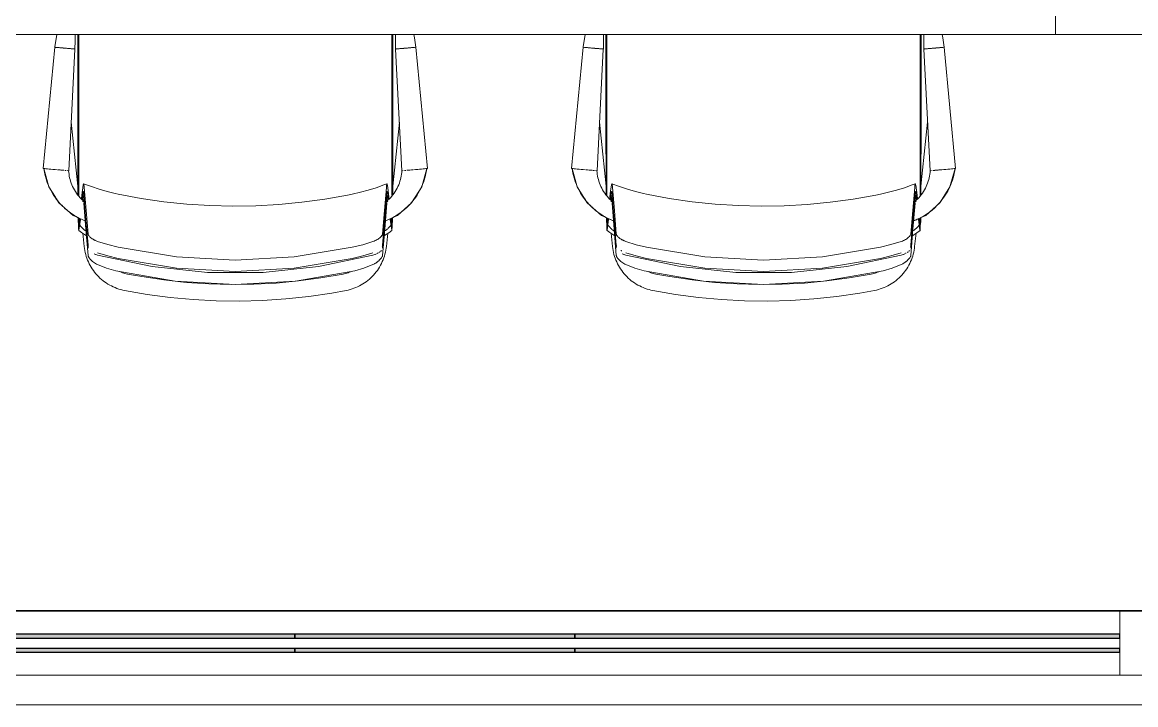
# Model space of a CAD drawing. Header units: millimetres. Extents: x 155920 to 295199, y -4084 to 97293.
# Drawn here: x 157923 to 159661, y 23023 to 24088 of the extents above; entities that cross this region are included whole.
import ezdxf

# ---------------------------------------------------------------- set-up
doc = ezdxf.new("R2010")
doc.units = ezdxf.units.MM
doc.header["$MEASUREMENT"] = 0
for name, color, linetype, lineweight in [('A-GLAZ-CURT', 7, 'CONTINUOUS', 9), ('A-GLAZ-CWMG', 7, 'CONTINUOUS', 9), ('I-FURN', 8, 'CONTINUOUS', 9), ('I-WALL', 7, 'CONTINUOUS', 9)]:
    doc.layers.add(name, color=color, linetype=linetype, lineweight=lineweight)

msp = doc.modelspace()

# ---------------------------------------------------------------- hatches: boundary and pattern name
at = {"layer": 'A-GLAZ-CURT'}
h = msp.add_hatch(color=256, dxfattribs=at)
h.paths.add_polyline_path([(157885.8, 23104.8), (158348.8, 23104.8), (158348.8, 23110.8), (157885.8, 23110.8)], flags=0)
h.paths.add_polyline_path([(157938, 23126.8), (158348.8, 23126.8), (158348.8, 23132.8), (157885.8, 23132.8), (157885.8, 23126.8)], flags=0)
h = msp.add_hatch(color=256, dxfattribs=at)
h.paths.add_polyline_path([(158348.8, 23104.8), (158785.8, 23104.8), (158785.8, 23110.8), (158348.8, 23110.8)], flags=0)
h.paths.add_polyline_path([(158348.8, 23126.8), (158785.8, 23126.8), (158785.8, 23132.8), (158348.8, 23132.8)], flags=0)
h = msp.add_hatch(color=256, dxfattribs=at)
h.paths.add_polyline_path([(158785.8, 23104.8), (159635.8, 23104.8), (159635.8, 23110.8), (158785.8, 23110.8)], flags=0)
h.paths.add_polyline_path([(158785.8, 23126.8), (159635.8, 23126.8), (159635.8, 23132.8), (158785.8, 23132.8)], flags=0)

# ---------------------------------------------------------------- linework, layer by layer
at = {"layer": 'A-GLAZ-CURT', "lineweight": 30}
for p, q in [((158348.8, 23132.8), (157885.8, 23132.8)), ((157885.8, 23126.8), (158348.8, 23126.8)), ((158348.8, 23126.8), (158348.8, 23132.8)), ((158785.8, 23132.8), (158348.8, 23132.8)), ((158348.8, 23132.8), (158348.8, 23126.8)), ((158348.8, 23126.8), (158785.8, 23126.8)), ((158785.8, 23126.8), (158785.8, 23132.8)), ((159635.8, 23132.8), (158785.8, 23132.8)), ((158785.8, 23132.8), (158785.8, 23126.8)), ((158785.8, 23126.8), (159635.8, 23126.8)), ((159635.8, 23126.8), (159635.8, 23132.8)), ((158348.8, 23110.8), (157885.8, 23110.8)), ((158348.8, 23104.8), (158348.8, 23110.8)), ((158785.8, 23110.8), (158348.8, 23110.8)), ((158348.8, 23110.8), (158348.8, 23104.8)), ((158785.8, 23104.8), (158785.8, 23110.8)), ((159635.8, 23110.8), (158785.8, 23110.8)), ((158785.8, 23110.8), (158785.8, 23104.8)), ((159635.8, 23104.8), (159635.8, 23110.8)), ((157885.8, 23104.8), (158348.8, 23104.8)), ((158348.8, 23104.8), (158785.8, 23104.8)), ((158785.8, 23104.8), (159635.8, 23104.8))]:
    msp.add_line(p, q, dxfattribs=at)
at = {"layer": 'A-GLAZ-CWMG'}
for p, q in [((157885.8, 23168.8), (158348.8, 23168.8)), ((158348.8, 23168.8), (158785.8, 23168.8)), ((158785.8, 23168.8), (159635.8, 23168.8)), ((157885.8, 23068.8), (158348.8, 23068.8)), ((158348.8, 23068.8), (158785.8, 23068.8)), ((158785.8, 23068.8), (159635.8, 23068.8))]:
    msp.add_line(p, q, dxfattribs=at)
at = {"layer": 'A-GLAZ-CWMG', "lineweight": 20}
for p, q in [((159685.8, 23168.8), (159635.8, 23168.8)), ((159635.8, 23168.8), (159635.8, 23068.8)), ((159635.8, 23068.8), (159685.8, 23068.8))]:
    msp.add_line(p, q, dxfattribs=at)
at = {"layer": 'I-FURN'}
for p, q in [((159535.8, 25469), (159535.8, 24069)), ((156885.8, 24069), (162185.8, 24069)), ((157977.1, 24069), (157974.2, 24049.8)), ((158005.9, 24059.4), (158005.9, 24069)), ((158009.9, 23882.1), (158009.9, 24069)), ((158010.5, 24069), (158010.5, 23821.4)), ((158011.7, 24069), (158011.7, 23820)), ((158500.1, 23820), (158500.1, 24069)), ((158500.9, 24069), (158500.9, 23821.4)), ((158501.7, 23882.1), (158501.7, 24069)), ((158505.6, 24059.4), (158505.6, 24069)), ((158535.2, 24063.7), (158534.4, 24069)), ((158537.4, 24049.2), (158535.2, 24063.7)), ((158801.6, 24069), (158798.6, 24049.8)), ((158830.4, 24069), (158830.3, 24061.9)), ((158834.2, 24069), (158834.2, 23882.1)), ((158835.1, 23821.4), (158835.1, 24069)), ((158835.8, 24069), (158835.8, 23820)), ((159324.3, 23820), (159324.3, 24069)), ((159325.4, 23821.4), (159325.4, 24069)), ((159326, 24069), (159326, 23882.1)), ((159330, 24069), (159330.1, 24061.9)), ((159359.7, 24063.7), (159358.8, 24069)), ((159361.9, 24049.2), (159359.7, 24063.7)), ((157956.2, 23859.9), (157974.1, 24049.2)), ((157974.1, 24049.2), (157956.2, 23859.9)), ((157974.2, 24049.8), (157974.1, 24049.2)), ((158005.6, 24046.4), (157996, 23856.4)), ((157996, 23856.4), (158005.6, 24046.4)), ((158005.6, 24046.4), (158005.9, 24059.4)), ((158505.9, 24046.4), (158505.6, 24059.4)), ((158515.6, 23856.4), (158506, 24046.4)), ((158506, 24046.4), (158515.6, 23856.4)), ((158537.6, 24049.2), (158555.5, 23859.9)), ((158555.5, 23859.9), (158537.6, 24049.2)), ((158780.5, 23859.9), (158798.4, 24049.2)), ((158798.4, 24049.2), (158780.5, 23859.9)), ((158798.6, 24049.8), (158798.5, 24049.2)), ((158829.9, 24046.4), (158820.3, 23856.4)), ((158820.3, 23856.4), (158829.9, 24046.4)), ((158830.3, 24061.9), (158830.1, 24046.4)), ((159330.1, 24061.9), (159330.3, 24046.4)), ((159339.9, 23856.4), (159330.3, 24046.4)), ((159330.3, 24046.4), (159339.9, 23856.4)), ((159361.9, 24049.2), (159379.8, 23859.9)), ((159379.8, 23859.9), (159361.9, 24049.2)), ((157999.9, 23932.5), (158010.3, 23832.5)), ((158501.4, 23832.5), (158511.8, 23932.5)), ((158824.2, 23932.5), (158834.6, 23832.5)), ((159325.7, 23832.5), (159336.1, 23932.5)), ((158009.9, 23882.1), (158010.4, 23882.1)), ((158010.4, 23882.1), (158010.3, 23819.6)), ((158010.3, 23846.4), (158010.3, 23882.1)), ((158501.4, 23819.6), (158501.3, 23882.1)), ((158501.3, 23882.1), (158501.7, 23882.1)), ((158501.4, 23882.1), (158501.4, 23846.4)), ((158834.2, 23882.1), (158834.7, 23882.1)), ((158834.7, 23882.1), (158834.6, 23819.6)), ((158834.6, 23846.4), (158834.6, 23882.1)), ((159325.7, 23819.6), (159325.6, 23882.1)), ((159325.6, 23882.1), (159326, 23882.1)), ((159325.7, 23882.1), (159325.7, 23846.4)), ((157956.5, 23859.9), (157956.2, 23859.9)), ((157957.3, 23859.8), (157956.5, 23859.9)), ((157957, 23859.8), (157965, 23831.3)), ((157965, 23831.3), (157957, 23859.8)), ((157965, 23831.3), (157957, 23859.8)), ((157957, 23859.8), (157965, 23831.3)), ((157958.6, 23859.7), (157957.3, 23859.8)), ((157960.4, 23859.5), (157958.6, 23859.7)), ((157962.6, 23859.3), (157960.4, 23859.5)), ((157965.2, 23859.1), (157962.6, 23859.3)), ((157968.1, 23858.9), (157965.2, 23859.1)), ((157971.2, 23858.6), (157968.1, 23858.9)), ((157974.5, 23858.3), (157971.2, 23858.6)), ((157977.8, 23858), (157974.5, 23858.3)), ((157981, 23857.7), (157978.8, 23857.9)), ((157983.7, 23857.5), (157981, 23857.7)), ((157987, 23857.2), (157984.1, 23857.4)), ((157991.8, 23856.8), (157989.6, 23857)), ((157995, 23856.5), (157993.6, 23856.6)), ((157995.8, 23856.4), (157995, 23856.5)), ((157996, 23856.4), (157995.8, 23856.4)), ((158515.9, 23856.4), (158515.6, 23856.4)), ((158516.7, 23856.5), (158515.9, 23856.4)), ((158518, 23856.6), (158516.7, 23856.5)), ((158522, 23857), (158519.8, 23856.7)), ((158522.1, 23857), (158519.8, 23856.8)), ((158527.5, 23857.4), (158523.3, 23857.1)), ((158527.5, 23857.4), (158524.6, 23857.2)), ((158530.7, 23857.7), (158528, 23857.5)), ((158532.9, 23857.9), (158530.7, 23857.7)), ((158537.2, 23858.3), (158533.9, 23858)), ((158540.4, 23858.6), (158537.2, 23858.3)), ((158543.5, 23858.9), (158540.4, 23858.6)), ((158546.4, 23859.1), (158543.5, 23858.9)), ((158549, 23859.3), (158546.4, 23859.1)), ((158554.6, 23859.8), (158546.7, 23831.3)), ((158546.7, 23831.3), (158554.6, 23859.8)), ((158554.6, 23859.8), (158546.7, 23831.3)), ((158546.7, 23831.3), (158554.6, 23859.8)), ((158551.3, 23859.5), (158549, 23859.3)), ((158553.1, 23859.7), (158551.3, 23859.5)), ((158554.4, 23859.8), (158553.1, 23859.7)), ((158555.2, 23859.9), (158554.4, 23859.8)), ((158555.5, 23859.9), (158555.2, 23859.9)), ((158780.8, 23859.9), (158780.5, 23859.9)), ((158781.6, 23859.8), (158780.8, 23859.9)), ((158781.3, 23859.8), (158789.3, 23831.3)), ((158789.3, 23831.3), (158781.3, 23859.8)), ((158789.3, 23831.3), (158781.3, 23859.8)), ((158781.3, 23859.8), (158789.3, 23831.3)), ((158782.9, 23859.7), (158781.6, 23859.8)), ((158784.7, 23859.5), (158782.9, 23859.7)), ((158786.9, 23859.3), (158784.7, 23859.5)), ((158789.5, 23859.1), (158786.9, 23859.3)), ((158792.4, 23858.9), (158789.5, 23859.1)), ((158795.5, 23858.6), (158792.4, 23858.9)), ((158798.8, 23858.3), (158795.5, 23858.6)), ((158802.1, 23858), (158798.8, 23858.3)), ((158805.3, 23857.7), (158803.1, 23857.9)), ((158808, 23857.5), (158805.3, 23857.7)), ((158812.6, 23857.1), (158808.4, 23857.4)), ((158811.3, 23857.2), (158808.4, 23857.4)), ((158816.1, 23856.7), (158813.9, 23857)), ((158816.1, 23856.8), (158813.9, 23857)), ((158819.3, 23856.5), (158817.9, 23856.6)), ((158820.1, 23856.4), (158819.3, 23856.5)), ((158820.3, 23856.4), (158820.1, 23856.4)), ((159340.2, 23856.4), (159339.9, 23856.4)), ((159341, 23856.5), (159340.2, 23856.4)), ((159342.3, 23856.6), (159341, 23856.5)), ((159346.3, 23857), (159344.1, 23856.8)), ((159351.8, 23857.4), (159348.9, 23857.2)), ((159355, 23857.7), (159352.3, 23857.5)), ((159357.2, 23857.9), (159355, 23857.7)), ((159361.5, 23858.3), (159358.2, 23858)), ((159364.7, 23858.6), (159361.5, 23858.3)), ((159367.8, 23858.9), (159364.7, 23858.6)), ((159370.7, 23859.1), (159367.8, 23858.9)), ((159373.3, 23859.3), (159370.7, 23859.1)), ((159378.9, 23859.8), (159371, 23831.3)), ((159371, 23831.3), (159378.9, 23859.8)), ((159378.9, 23859.8), (159371, 23831.3)), ((159371, 23831.3), (159378.9, 23859.8)), ((159375.6, 23859.5), (159373.3, 23859.3)), ((159377.4, 23859.7), (159375.6, 23859.5)), ((159378.7, 23859.8), (159377.4, 23859.7)), ((159379.5, 23859.9), (159378.7, 23859.8)), ((159379.8, 23859.9), (159379.5, 23859.9)), ((158010.2, 23819.7), (158010.3, 23846.4)), ((158501.4, 23846.4), (158501.5, 23819.7)), ((158834.5, 23819.7), (158834.6, 23846.4)), ((159325.7, 23846.4), (159325.7, 23819.7)), ((157965, 23831.3), (157980.6, 23806.3)), ((157980.6, 23806.3), (157965, 23831.3)), ((157975.1, 23815.2), (157965, 23831.3)), ((157965, 23831.3), (157980.6, 23806.3)), ((158010.5, 23821.4), (158010.5, 23819.2)), ((158017.4, 23826.2), (158016.4, 23818.5)), ((158016.7, 23811.9), (158018, 23821.5)), ((158018.5, 23833.8), (158017.4, 23826.2)), ((158018.7, 23823.8), (158020.7, 23823.1)), ((158019.1, 23836.2), (158031.2, 23831.6)), ((158023, 23794.1), (158020.1, 23830.5)), ((158031.2, 23831.6), (158043.4, 23827.6)), ((158043.4, 23827.6), (158055.8, 23824)), ((158055.8, 23824), (158068.3, 23821)), ((158068.3, 23821), (158073.3, 23819.9)), ((158438.4, 23819.9), (158451, 23822.8)), ((158451, 23822.8), (158463.4, 23826.1)), ((158463.4, 23826.1), (158475.7, 23830)), ((158475.7, 23830), (158487.8, 23834.3)), ((158487.8, 23834.3), (158492.5, 23836.2)), ((158491.6, 23830.5), (158488.6, 23794.1)), ((158491, 23823.1), (158493, 23823.8)), ((158494.4, 23824.8), (158493.2, 23833.8)), ((158493.6, 23821.5), (158494.9, 23811.9)), ((158495.6, 23815.8), (158494.4, 23824.8)), ((158500.9, 23821.4), (158500.9, 23818.8)), ((158546.7, 23831.3), (158531, 23806.3)), ((158531, 23806.3), (158546.7, 23831.3)), ((158531, 23806.3), (158546.7, 23831.3)), ((158546.7, 23831.3), (158536.1, 23814.3)), ((158789.3, 23831.3), (158804.9, 23806.3)), ((158804.9, 23806.3), (158789.3, 23831.3)), ((158799.3, 23815.2), (158789.3, 23831.3)), ((158789.3, 23831.3), (158804.9, 23806.3)), ((158835.1, 23818.8), (158835.1, 23821.4)), ((158841.5, 23824.8), (158840.3, 23815.8)), ((158841, 23811.9), (158842.3, 23821.5)), ((158842.8, 23833.8), (158841.5, 23824.8)), ((158843, 23823.8), (158845, 23823.1)), ((158843.4, 23836.2), (158855.5, 23831.6)), ((158847.3, 23794.1), (158844.4, 23830.5)), ((158855.5, 23831.6), (158867.7, 23827.6)), ((158867.7, 23827.6), (158880.1, 23824)), ((158880.1, 23824), (158892.6, 23821)), ((158892.6, 23821), (158897.6, 23819.9)), ((159262.7, 23819.9), (159275.3, 23822.8)), ((159275.3, 23822.8), (159287.7, 23826.1)), ((159287.7, 23826.1), (159300, 23830)), ((159300, 23830), (159312.1, 23834.3)), ((159312.1, 23834.3), (159316.8, 23836.2)), ((159315.9, 23830.5), (159312.9, 23794.1)), ((159315.3, 23823.1), (159317.3, 23823.8)), ((159318.5, 23826.2), (159317.5, 23833.8)), ((159317.9, 23821.5), (159319.2, 23811.9)), ((159319.6, 23818.5), (159318.5, 23826.2)), ((159325.4, 23819.2), (159325.4, 23821.4)), ((159371, 23831.3), (159355.3, 23806.3)), ((159355.3, 23806.3), (159371, 23831.3)), ((159355.3, 23806.3), (159371, 23831.3)), ((159371, 23831.3), (159360.9, 23815.2)), ((157980.6, 23806.3), (157976.7, 23812.5)), ((157980.6, 23806.3), (158002.7, 23786.8)), ((158002.7, 23786.8), (157980.6, 23806.3)), ((157986.2, 23801.4), (157980.6, 23806.3)), ((157980.6, 23806.3), (158002.7, 23786.8)), ((158011.7, 23820), (158011.7, 23817.9)), ((158016.4, 23818.5), (158015.7, 23812.8)), ((158017.9, 23811.2), (158018.6, 23816.3)), ((158018.1, 23809.1), (158017.9, 23807.7)), ((158022.7, 23765.3), (158019.5, 23806)), ((158019.6, 23818.1), (158022.8, 23779.1)), ((158019.8, 23813.3), (158022.8, 23775.6)), ((158073.3, 23819.9), (158108.7, 23813.3)), ((158108.7, 23813.3), (158144.3, 23808.1)), ((158144.3, 23808.1), (158180.1, 23804.4)), ((158180.1, 23804.4), (158216, 23802.1)), ((158288, 23801.8), (158324, 23803.8)), ((158324, 23803.8), (158359.8, 23807.2)), ((158359.8, 23807.2), (158395.5, 23812.1)), ((158395.5, 23812.1), (158430.9, 23818.4)), ((158430.9, 23818.4), (158438.4, 23819.9)), ((158488.8, 23779.1), (158492, 23818.1)), ((158488.8, 23775.5), (158491.8, 23813.2)), ((158492.2, 23806), (158488.9, 23765.3)), ((158493, 23816.2), (158493.7, 23811.3)), ((158493.7, 23807.9), (158493.5, 23809.1)), ((158496, 23812.8), (158495.6, 23815.8)), ((158500.1, 23818.1), (158500.1, 23820)), ((158531, 23806.3), (158508.9, 23786.8)), ((158508.9, 23786.8), (158531, 23806.3)), ((158508.9, 23786.8), (158531, 23806.3)), ((158531, 23806.3), (158525.5, 23801.4)), ((158534.9, 23812.5), (158531, 23806.3)), ((158804.9, 23806.3), (158801, 23812.5)), ((158804.9, 23806.3), (158827, 23786.8)), ((158827, 23786.8), (158804.9, 23806.3)), ((158810.5, 23801.4), (158804.9, 23806.3)), ((158804.9, 23806.3), (158827, 23786.8)), ((158835.8, 23820), (158835.8, 23818.1)), ((158840.3, 23815.8), (158840, 23812.8)), ((158842.2, 23811.3), (158842.9, 23816.2)), ((158842.4, 23809.1), (158842.3, 23807.9)), ((158847, 23765.3), (158843.8, 23806)), ((158843.9, 23818.1), (158847.1, 23779.1)), ((158844.1, 23813.2), (158847.1, 23775.5)), ((158897.6, 23819.9), (158933, 23813.3)), ((158933, 23813.3), (158968.6, 23808.1)), ((158968.6, 23808.1), (159004.4, 23804.4)), ((159004.4, 23804.4), (159040.3, 23802.1)), ((159112.3, 23801.8), (159148.3, 23803.8)), ((159148.3, 23803.8), (159184.1, 23807.2)), ((159184.1, 23807.2), (159219.8, 23812.1)), ((159219.8, 23812.1), (159255.2, 23818.4)), ((159255.2, 23818.4), (159262.7, 23819.9)), ((159313.1, 23779.1), (159316.3, 23818.1)), ((159313.1, 23775.6), (159316.1, 23813.3)), ((159316.5, 23806), (159313.2, 23765.3)), ((159317.3, 23816.3), (159318.1, 23811.2)), ((159318, 23807.7), (159317.8, 23809.1)), ((159320.3, 23812.8), (159319.6, 23818.5)), ((159324.3, 23817.9), (159324.3, 23820)), ((159355.3, 23806.3), (159333.2, 23786.8)), ((159333.2, 23786.8), (159355.3, 23806.3)), ((159333.2, 23786.8), (159355.3, 23806.3)), ((159355.3, 23806.3), (159349.8, 23801.4)), ((159359.2, 23812.5), (159355.3, 23806.3)), ((158002.7, 23786.8), (157997.2, 23791.7)), ((158002.7, 23786.8), (158021.7, 23778)), ((158021.7, 23778), (158002.7, 23786.8)), ((158009.4, 23783.7), (158002.7, 23786.8)), ((158002.7, 23786.8), (158021.7, 23778)), ((158026, 23757.6), (158023, 23794.1)), ((158216, 23802.1), (158252, 23801.2)), ((158252, 23801.2), (158288, 23801.8)), ((158488.6, 23794.1), (158485.6, 23757.6)), ((158508.9, 23786.8), (158490, 23778)), ((158490, 23778), (158508.9, 23786.8)), ((158490, 23778), (158508.9, 23786.8)), ((158508.9, 23786.8), (158502.3, 23783.7)), ((158514.5, 23791.7), (158508.9, 23786.8)), ((158827, 23786.8), (158821.5, 23791.7)), ((158827, 23786.8), (158846, 23778)), ((158846, 23778), (158827, 23786.8)), ((158833.7, 23783.7), (158827, 23786.8)), ((158827, 23786.8), (158846, 23778)), ((158850.3, 23757.6), (158847.3, 23794.1)), ((159040.3, 23802.1), (159076.3, 23801.2)), ((159076.3, 23801.2), (159112.3, 23801.8)), ((159312.9, 23794.1), (159309.9, 23757.6)), ((159333.2, 23786.8), (159314.3, 23778)), ((159314.3, 23778), (159333.2, 23786.8)), ((159314.3, 23778), (159333.2, 23786.8)), ((159333.2, 23786.8), (159326.6, 23783.7)), ((159338.8, 23791.7), (159333.2, 23786.8)), ((158010.5, 23784.2), (158010.5, 23775.6)), ((158010.9, 23782.7), (158010.5, 23775.6)), ((158011.2, 23769), (158011, 23775.6)), ((158011.3, 23775.5), (158011.4, 23773.5)), ((158011.7, 23771.9), (158012.2, 23778.1)), ((158014.2, 23780.5), (158011.8, 23763.5)), ((158012.6, 23772.2), (158012.1, 23773)), ((158012.2, 23778.1), (158012.7, 23781.6)), ((158012.3, 23773.5), (158013.4, 23780.8)), ((158013.5, 23771), (158012.6, 23772.2)), ((158014.4, 23769.9), (158013.5, 23771)), ((158015.3, 23768.8), (158014.4, 23769.9)), ((158016.2, 23767.7), (158015.3, 23768.8)), ((158022.8, 23779.1), (158026, 23740)), ((158022.8, 23775.6), (158026, 23735.8)), ((158485.6, 23739.9), (158488.8, 23779.1)), ((158485.6, 23735.7), (158488.8, 23775.5)), ((158496.6, 23768.9), (158495.6, 23767.8)), ((158497.5, 23770), (158496.6, 23768.9)), ((158499.9, 23763.5), (158497.5, 23780.4)), ((158498.3, 23771.1), (158497.5, 23770)), ((158498.3, 23780.7), (158499.1, 23775.3)), ((158499.1, 23772.2), (158498.3, 23771.1)), ((158499, 23781.2), (158499.4, 23778.1)), ((158499.1, 23775.3), (158499.3, 23774.3)), ((158499.4, 23772.6), (158499.1, 23772.2)), ((158499.1, 23772.2), (158499.1, 23772.2)), ((158499.3, 23774.3), (158499.4, 23773.4)), ((158499.4, 23778.1), (158499.9, 23771.9)), ((158499.6, 23773), (158499.4, 23772.6)), ((158499.5, 23775.4), (158500.9, 23775.7)), ((158500.3, 23773.5), (158500.3, 23775.6)), ((158500.6, 23775.7), (158500.4, 23769)), ((158500.9, 23775.7), (158500.7, 23782.5)), ((158500.9, 23782.7), (158500.9, 23775.7)), ((158835.1, 23775.7), (158835.1, 23782.7)), ((158835.3, 23782.5), (158835.1, 23775.7)), ((158835.1, 23775.7), (158836.4, 23775.4)), ((158835.5, 23769), (158835.3, 23775.7)), ((158835.6, 23775.6), (158835.7, 23773.5)), ((158836, 23771.9), (158836.5, 23778.1)), ((158838.4, 23780.4), (158836.1, 23763.5)), ((158836.6, 23772.6), (158836.4, 23773)), ((158836.4, 23773), (158836.4, 23773)), ((158836.5, 23778.1), (158836.9, 23781.2)), ((158836.6, 23773.4), (158836.7, 23774.3)), ((158836.9, 23772.2), (158836.6, 23772.6)), ((158836.7, 23774.3), (158836.9, 23775.3)), ((158836.9, 23775.3), (158837.7, 23780.7)), ((158837, 23772), (158836.9, 23772.2)), ((158837.8, 23770.8), (158837, 23772)), ((158838.7, 23769.7), (158837.8, 23770.8)), ((158839.6, 23768.6), (158838.7, 23769.7)), ((158840.6, 23767.6), (158839.6, 23768.6)), ((158847.1, 23779.1), (158850.3, 23739.9)), ((158847.1, 23775.5), (158850.3, 23735.7)), ((159309.9, 23740), (159313.1, 23779.1)), ((159309.9, 23735.8), (159313.1, 23775.6)), ((159320.4, 23768.5), (159319.4, 23767.4)), ((159321.4, 23769.6), (159320.4, 23768.5)), ((159322.2, 23770.7), (159321.4, 23769.6)), ((159324.2, 23763.5), (159321.8, 23780.5)), ((159323.1, 23771.8), (159322.2, 23770.7)), ((159322.6, 23780.8), (159323.7, 23773.5)), ((159323.9, 23773), (159323.1, 23771.8)), ((159323.3, 23781.6), (159323.7, 23778.1)), ((159323.7, 23778.1), (159324.2, 23771.9)), ((159324.6, 23773.5), (159324.6, 23775.5)), ((159324.9, 23775.6), (159324.7, 23769)), ((159325.4, 23775.6), (159325.1, 23782.7)), ((159325.4, 23775.6), (159325.4, 23784.2)), ((158015.8, 23760), (158011.6, 23763)), ((158020.7, 23756.8), (158015.8, 23760)), ((158017.3, 23766.7), (158016.2, 23767.7)), ((158018.3, 23765.7), (158017.3, 23766.7)), ((158017.9, 23759.2), (158020.1, 23738)), ((158019.4, 23764.8), (158018.3, 23765.7)), ((158020.5, 23763.9), (158019.4, 23764.8)), ((158021.7, 23763.1), (158020.5, 23763.9)), ((158023.6, 23755), (158020.7, 23756.8)), ((158022.9, 23762.3), (158021.7, 23763.1)), ((158026, 23724.1), (158022.7, 23765.3)), ((158488.9, 23765.3), (158485.6, 23724.1)), ((158490.3, 23756.4), (158488.1, 23755)), ((158490.4, 23763.2), (158489.2, 23762.5)), ((158495.2, 23759.6), (158490.3, 23756.4)), ((158491.5, 23764.1), (158490.4, 23763.2)), ((158492.6, 23765), (158491.5, 23764.1)), ((158491.5, 23738), (158493.7, 23759.2)), ((158493.6, 23765.9), (158492.6, 23765)), ((158494.6, 23766.8), (158493.6, 23765.9)), ((158495.6, 23767.8), (158494.6, 23766.8)), ((158500, 23763), (158495.2, 23759.6)), ((158840.1, 23760), (158835.9, 23763)), ((158845, 23756.8), (158840.1, 23760)), ((158841.5, 23766.6), (158840.6, 23767.6)), ((158842.6, 23765.7), (158841.5, 23766.6)), ((158842.2, 23759.2), (158844.4, 23738)), ((158843.6, 23764.8), (158842.6, 23765.7)), ((158844.7, 23763.9), (158843.6, 23764.8)), ((158845.9, 23763.1), (158844.7, 23763.9)), ((158847.8, 23755), (158845, 23756.8)), ((158847, 23762.3), (158845.9, 23763.1)), ((158850.3, 23724.1), (158847, 23765.3)), ((159313.2, 23765.3), (159309.9, 23724.1)), ((159314.6, 23756.4), (159312.4, 23755)), ((159315.1, 23763.7), (159314, 23762.9)), ((159319.5, 23759.6), (159314.6, 23756.4)), ((159316.3, 23764.6), (159315.1, 23763.7)), ((159315.8, 23738), (159318, 23759.2)), ((159317.4, 23765.5), (159316.3, 23764.6)), ((159318.4, 23766.4), (159317.4, 23765.5)), ((159319.4, 23767.4), (159318.4, 23766.4)), ((159324.3, 23763), (159319.5, 23759.6)), ((158020.1, 23738), (158020.5, 23734.9)), ((158020.5, 23734.9), (158021, 23731.9)), ((158057, 23741.1), (158041, 23746.1)), ((158073.3, 23737), (158057, 23741.1)), ((158164.1, 23721.8), (158073.3, 23737)), ((158438.4, 23736.9), (158347.6, 23721.8)), ((158454.6, 23741), (158438.4, 23736.9)), ((158470.6, 23746), (158454.6, 23741)), ((158490.7, 23732.3), (158491.2, 23735.4)), ((158491.2, 23735.4), (158491.5, 23738)), ((158844.4, 23738), (158844.8, 23734.9)), ((158844.8, 23734.9), (158845.3, 23731.9)), ((158881.3, 23741), (158865.3, 23746)), ((158897.6, 23736.9), (158881.3, 23741)), ((158988.4, 23721.8), (158897.6, 23736.9)), ((159262.7, 23737), (159171.9, 23721.8)), ((159278.9, 23741.1), (159262.7, 23737)), ((159294.9, 23746.1), (159278.9, 23741.1)), ((159315, 23732.3), (159315.5, 23735.4)), ((159315.5, 23735.4), (159315.8, 23738)), ((158021, 23731.9), (158021.6, 23728.8)), ((158021.6, 23728.8), (158022.4, 23725.8)), ((158022.4, 23725.8), (158023.3, 23722.8)), ((158023.3, 23722.8), (158024.3, 23719.8)), ((158024.3, 23719.8), (158025.4, 23716.9)), ((158025.4, 23716.9), (158026.6, 23714.1)), ((158041, 23728.4), (158057, 23723.4)), ((158041, 23724.8), (158126.1, 23706.8)), ((158057, 23723.4), (158073.3, 23719.3)), ((158073.3, 23719.3), (158164.1, 23704.1)), ((158255.8, 23716.7), (158164.1, 23721.8)), ((158347.6, 23721.8), (158255.8, 23716.7)), ((158347.6, 23704.1), (158438.4, 23719.3)), ((158385.5, 23706.8), (158470.6, 23724.7)), ((158438.4, 23719.3), (158454.6, 23723.4)), ((158454.6, 23723.4), (158470.6, 23728.4)), ((158485.2, 23714.5), (158486.5, 23717.3)), ((158486.5, 23717.3), (158487.6, 23720.3)), ((158487.6, 23720.3), (158488.5, 23723.2)), ((158488.5, 23723.2), (158489.4, 23726.2)), ((158489.4, 23726.2), (158490.1, 23729.2)), ((158490.1, 23729.2), (158490.7, 23732.3)), ((158845.3, 23731.9), (158845.9, 23728.8)), ((158845.9, 23728.8), (158846.7, 23725.8)), ((158846.7, 23725.8), (158847.6, 23722.8)), ((158847.6, 23722.8), (158848.6, 23719.8)), ((158848.6, 23719.8), (158849.7, 23716.9)), ((158849.7, 23716.9), (158850.9, 23714.1)), ((158865.3, 23728.4), (158881.3, 23723.4)), ((158865.3, 23724.7), (158950.5, 23706.8)), ((158881.3, 23723.4), (158897.6, 23719.3)), ((158897.6, 23719.3), (158988.4, 23704.1)), ((159080.1, 23716.7), (158988.4, 23721.8)), ((159171.9, 23721.8), (159080.1, 23716.7)), ((159171.9, 23704.1), (159262.7, 23719.3)), ((159209.8, 23706.8), (159294.9, 23724.8)), ((159262.7, 23719.3), (159278.9, 23723.4)), ((159278.9, 23723.4), (159294.9, 23728.4)), ((159309.5, 23714.5), (159310.8, 23717.3)), ((159310.8, 23717.3), (159311.8, 23720.3)), ((159311.8, 23720.3), (159312.8, 23723.2)), ((159312.8, 23723.2), (159313.7, 23726.2)), ((159313.7, 23726.2), (159314.4, 23729.2)), ((159314.4, 23729.2), (159315, 23732.3)), ((158026.6, 23714.1), (158027.9, 23711.2)), ((158027.9, 23711.2), (158029.4, 23708.5)), ((158029.4, 23708.5), (158030.9, 23705.8)), ((158030.9, 23705.8), (158032.6, 23703.1)), ((158032.6, 23703.1), (158034.4, 23700.6)), ((158034.4, 23700.6), (158036.3, 23698.1)), ((158055, 23704.3), (158041, 23710)), ((158069.5, 23700.1), (158055, 23704.3)), ((158162.2, 23684.3), (158069.5, 23700.1)), ((158077.8, 23698.1), (158075.9, 23698.9)), ((158126.1, 23706.8), (158212.5, 23697.8)), ((158164.1, 23704.1), (158255.8, 23699.1)), ((158255.8, 23699.1), (158347.6, 23704.1)), ((158299.2, 23697.8), (158385.5, 23706.8)), ((158442.2, 23700.1), (158349.5, 23684.3)), ((158435.5, 23698.8), (158433.6, 23698)), ((158456.6, 23704.2), (158442.2, 23700.1)), ((158470.6, 23709.9), (158456.6, 23704.2)), ((158473.7, 23696), (158475.7, 23698.4)), ((158475.7, 23698.4), (158477.5, 23700.9)), ((158477.5, 23700.9), (158479.3, 23703.5)), ((158479.3, 23703.5), (158480.9, 23706.1)), ((158480.9, 23706.1), (158482.5, 23708.9)), ((158482.5, 23708.9), (158483.9, 23711.6)), ((158483.9, 23711.6), (158485.2, 23714.5)), ((158850.9, 23714.1), (158852.2, 23711.2)), ((158852.2, 23711.2), (158853.7, 23708.5)), ((158853.7, 23708.5), (158855.2, 23705.8)), ((158855.2, 23705.8), (158856.9, 23703.1)), ((158856.9, 23703.1), (158858.7, 23700.6)), ((158858.7, 23700.6), (158860.6, 23698.1)), ((158879.3, 23704.2), (158865.3, 23709.9)), ((158893.8, 23700.1), (158879.3, 23704.2)), ((158986.5, 23684.3), (158893.8, 23700.1)), ((158902.1, 23698.1), (158900.2, 23698.9)), ((158950.5, 23706.8), (159036.8, 23697.8)), ((158988.4, 23704.1), (159080.1, 23699.1)), ((159080.1, 23699.1), (159171.9, 23704.1)), ((159123.5, 23697.8), (159209.8, 23706.8)), ((159266.5, 23700.1), (159173.8, 23684.3)), ((159259.8, 23698.8), (159257.9, 23698)), ((159280.9, 23704.3), (159266.5, 23700.1)), ((159294.9, 23710), (159280.9, 23704.3)), ((159298, 23696), (159300, 23698.4)), ((159300, 23698.4), (159301.8, 23700.9)), ((159301.8, 23700.9), (159303.6, 23703.5)), ((159303.6, 23703.5), (159305.2, 23706.1)), ((159305.2, 23706.1), (159306.8, 23708.9)), ((159306.8, 23708.9), (159308.2, 23711.6)), ((159308.2, 23711.6), (159309.5, 23714.5)), ((158036.3, 23698.1), (158038.2, 23695.6)), ((158038.2, 23695.6), (158040.3, 23693.3)), ((158040.3, 23693.3), (158042.4, 23691.1)), ((158042.4, 23691.1), (158044.7, 23688.9)), ((158044.7, 23688.9), (158047, 23686.8)), ((158047, 23686.8), (158049.4, 23684.8)), ((158049.4, 23684.8), (158051.9, 23683)), ((158051.9, 23683), (158054.5, 23681.2)), ((158054.5, 23681.2), (158057.1, 23679.5)), ((158079.7, 23697.3), (158077.8, 23698.1)), ((158081.7, 23696.6), (158079.7, 23697.3)), ((158083.7, 23696), (158081.7, 23696.6)), ((158085.7, 23695.5), (158083.7, 23696)), ((158087.7, 23695.1), (158085.7, 23695.5)), ((158109.8, 23691.1), (158087.7, 23695.1)), ((158144.5, 23685.9), (158109.8, 23691.1)), ((158179.4, 23682.2), (158144.5, 23685.9)), ((158255.8, 23679), (158162.2, 23684.3)), ((158214.4, 23679.8), (158179.4, 23682.2)), ((158212.5, 23697.8), (158299.2, 23697.8)), ((158349.5, 23684.3), (158255.8, 23679)), ((158319.6, 23681.1), (158284.6, 23679.3)), ((158354.6, 23684.4), (158319.6, 23681.1)), ((158389.4, 23689), (158354.6, 23684.4)), ((158423.9, 23695.1), (158389.4, 23689)), ((158425.7, 23695.5), (158423.9, 23695.1)), ((158427.7, 23696), (158425.7, 23695.5)), ((158429.7, 23696.5), (158427.7, 23696)), ((158431.7, 23697.2), (158429.7, 23696.5)), ((158433.6, 23698), (158431.7, 23697.2)), ((158454.9, 23679.7), (158457.5, 23681.4)), ((158457.5, 23681.4), (158460.1, 23683.2)), ((158460.1, 23683.2), (158462.6, 23685.1)), ((158462.6, 23685.1), (158465, 23687.1)), ((158465, 23687.1), (158467.3, 23689.2)), ((158467.3, 23689.2), (158469.5, 23691.4)), ((158469.5, 23691.4), (158471.7, 23693.6)), ((158471.7, 23693.6), (158473.7, 23696)), ((158860.6, 23698.1), (158862.5, 23695.6)), ((158862.5, 23695.6), (158864.6, 23693.3)), ((158864.6, 23693.3), (158866.7, 23691.1)), ((158866.7, 23691.1), (158869, 23688.9)), ((158869, 23688.9), (158871.3, 23686.8)), ((158871.3, 23686.8), (158873.7, 23684.8)), ((158873.7, 23684.8), (158876.2, 23683)), ((158876.2, 23683), (158878.8, 23681.2)), ((158878.8, 23681.2), (158881.4, 23679.5)), ((158904, 23697.3), (158902.1, 23698.1)), ((158906, 23696.6), (158904, 23697.3)), ((158908, 23696), (158906, 23696.6)), ((158910, 23695.5), (158908, 23696)), ((158912, 23695.1), (158910, 23695.5)), ((158934.1, 23691.1), (158912, 23695.1)), ((158968.8, 23685.9), (158934.1, 23691.1)), ((159003.7, 23682.2), (158968.8, 23685.9)), ((159080.1, 23679), (158986.5, 23684.3)), ((159038.7, 23679.8), (159003.7, 23682.2)), ((159036.8, 23697.8), (159123.5, 23697.8)), ((159173.8, 23684.3), (159080.1, 23679)), ((159143.9, 23681.1), (159108.9, 23679.3)), ((159178.9, 23684.4), (159143.9, 23681.1)), ((159213.7, 23689), (159178.9, 23684.4)), ((159248.2, 23695.1), (159213.7, 23689)), ((159250, 23695.5), (159248.2, 23695.1)), ((159252, 23696), (159250, 23695.5)), ((159254, 23696.5), (159252, 23696)), ((159256, 23697.2), (159254, 23696.5)), ((159257.9, 23698), (159256, 23697.2)), ((159279.2, 23679.7), (159281.8, 23681.4)), ((159281.8, 23681.4), (159284.4, 23683.2)), ((159284.4, 23683.2), (159286.9, 23685.1)), ((159286.9, 23685.1), (159289.3, 23687.1)), ((159289.3, 23687.1), (159291.6, 23689.2)), ((159291.6, 23689.2), (159293.8, 23691.4)), ((159293.8, 23691.4), (159296, 23693.6)), ((159296, 23693.6), (159298, 23696)), ((158057.1, 23679.5), (158059.8, 23677.9)), ((158059.8, 23677.9), (158062.6, 23676.5)), ((158062.6, 23676.5), (158065.4, 23675.1)), ((158065.4, 23675.1), (158068.3, 23673.9)), ((158068.3, 23673.9), (158071.2, 23672.8)), ((158071.2, 23672.8), (158074.1, 23671.8)), ((158074.1, 23671.8), (158077.1, 23670.9)), ((158077.1, 23670.9), (158080.1, 23670.1)), ((158080.1, 23670.1), (158082.8, 23669.6)), ((158082.8, 23669.6), (158118.3, 23663.3)), ((158249.5, 23678.8), (158214.4, 23679.8)), ((158284.6, 23679.3), (158249.5, 23678.8)), ((158370.4, 23660.1), (158406.2, 23665.4)), ((158406.2, 23665.4), (158428.9, 23669.6)), ((158428.9, 23669.6), (158432, 23670.2)), ((158432, 23670.2), (158435, 23671)), ((158435, 23671), (158438, 23671.9)), ((158438, 23671.9), (158440.9, 23672.9)), ((158440.9, 23672.9), (158443.8, 23674.1)), ((158443.8, 23674.1), (158446.7, 23675.3)), ((158446.7, 23675.3), (158449.5, 23676.7)), ((158449.5, 23676.7), (158452.2, 23678.1)), ((158452.2, 23678.1), (158454.9, 23679.7)), ((158881.4, 23679.5), (158884.1, 23677.9)), ((158884.1, 23677.9), (158886.9, 23676.5)), ((158886.9, 23676.5), (158889.7, 23675.1)), ((158889.7, 23675.1), (158892.5, 23673.9)), ((158892.5, 23673.9), (158895.5, 23672.8)), ((158895.5, 23672.8), (158898.4, 23671.8)), ((158898.4, 23671.8), (158901.4, 23670.9)), ((158901.4, 23670.9), (158904.4, 23670.1)), ((158904.4, 23670.1), (158907.1, 23669.6)), ((158907.1, 23669.6), (158942.6, 23663.3)), ((159073.8, 23678.8), (159038.7, 23679.8)), ((159108.9, 23679.3), (159073.8, 23678.8)), ((159194.7, 23660.1), (159230.5, 23665.4)), ((159230.5, 23665.4), (159253.2, 23669.6)), ((159253.2, 23669.6), (159256.3, 23670.2)), ((159256.3, 23670.2), (159259.3, 23671)), ((159259.3, 23671), (159262.3, 23671.9)), ((159262.3, 23671.9), (159265.2, 23672.9)), ((159265.2, 23672.9), (159268.1, 23674.1)), ((159268.1, 23674.1), (159271, 23675.3)), ((159271, 23675.3), (159273.8, 23676.7)), ((159273.8, 23676.7), (159276.5, 23678.1)), ((159276.5, 23678.1), (159279.2, 23679.7)), ((158118.3, 23663.3), (158154.2, 23658.6)), ((158154.2, 23658.6), (158190.1, 23655.2)), ((158190.1, 23655.2), (158226.2, 23653.3)), ((158226.2, 23653.3), (158262.3, 23652.8)), ((158262.3, 23652.8), (158298.5, 23653.8)), ((158298.5, 23653.8), (158334.5, 23656.3)), ((158334.5, 23656.3), (158370.4, 23660.1)), ((158942.6, 23663.3), (158978.5, 23658.6)), ((158978.5, 23658.6), (159014.4, 23655.2)), ((159014.4, 23655.2), (159050.5, 23653.3)), ((159050.5, 23653.3), (159086.6, 23652.8)), ((159086.6, 23652.8), (159122.8, 23653.8)), ((159122.8, 23653.8), (159158.8, 23656.3)), ((159158.8, 23656.3), (159194.7, 23660.1))]:
    msp.add_line(p, q, dxfattribs=at)
for centre, major_axis, start_param, end_param in [((158255.5, 24286.7), (825, 0), 4.410918, 4.412924), ((159080.5, 24286.7), (-825, 0), 1.870261, 1.872267)]:
    msp.add_ellipse(centre, major_axis=major_axis, ratio=0.648816, start_param=start_param, end_param=end_param, dxfattribs=at)
for points, knots in [([(157974.1, 24049.2), (157974.1, 24049.2), (157974.7, 24049.1), (157977, 24048.9), (157979, 24048.7), (157979.7, 24048.7)], [-1, -1, -1, -1, -0.8888889, -0.7777778, -0.722393, -0.722393, -0.722393, -0.722393]), ([(157989.8, 24047.8), (157988.9, 24047.9), (157986.2, 24048.1), (157982.7, 24048.4), (157980.4, 24048.6), (157979.7, 24048.7)], [-0.4999756, -0.4999756, -0.4999756, -0.4999756, -0.4444444, -0.3333333, -0.2779256, -0.2779256, -0.2779256, -0.2779256]), ([(157989.8, 24047.8), (157990.8, 24047.7), (157992.6, 24047.6), (157995.3, 24047.3), (157997.8, 24047.1), (158000, 24046.9), (158002, 24046.7), (158003.6, 24046.6), (158005.1, 24046.5), (158005.6, 24046.4), (158005.6, 24046.4)], [-0.4999756, -0.4999756, -0.4999756, -0.4999756, -0.4444444, -0.3888889, -0.3333333, -0.2777778, -0.2222222, -0.1666667, -0.1111111, 0, 0, 0, 0]), ([(158005.6, 24046.4), (158005.6, 24046.4), (158005.5, 24046.4), (158004.5, 24046.5), (158002.2, 24046.7), (157997.2, 24047.1), (157992.6, 24047.6), (157989.8, 24047.8)], [-1, -1, -1, -1, -0.9444444, -0.8888889, -0.7777778, -0.6666667, -0.5, -0.5, -0.5, -0.5]), ([(158508, 24046.6), (158507.5, 24046.6), (158506.4, 24046.5), (158505.9, 24046.4), (158505.9, 24046.4)], [-0.1666667, -0.1666667, -0.1666667, -0.1666667, -0.1111111, 0, 0, 0, 0]), ([(158830.1, 24046.4), (158830.1, 24046.4), (158829.9, 24046.4), (158829, 24046.5), (158827.6, 24046.6), (158826.4, 24046.7)], [-1, -1, -1, -1, -0.9444444, -0.8888889, -0.7777778, -0.7777778, -0.7777778, -0.7777778]), ([(159330.3, 24046.4), (159330.3, 24046.4), (159330.8, 24046.5), (159332.4, 24046.6), (159334, 24046.7), (159335.9, 24046.9), (159338.2, 24047.1), (159340.7, 24047.3), (159343.4, 24047.6), (159345.2, 24047.7), (159346.1, 24047.8)], [0, 0, 0, 0, 0.1111111, 0.1666667, 0.2222222, 0.2777778, 0.3333333, 0.3888889, 0.4444444, 0.4999756, 0.4999756, 0.4999756, 0.4999756]), ([(159346.1, 24047.8), (159345.2, 24047.7), (159343.4, 24047.6), (159340.7, 24047.3), (159338.2, 24047.1), (159335.9, 24046.9), (159334, 24046.7), (159332.4, 24046.6), (159330.8, 24046.5), (159330.3, 24046.4), (159330.3, 24046.4)], [-0.5, -0.5, -0.5, -0.5, -0.4444444, -0.3888889, -0.3333333, -0.2777778, -0.2222222, -0.1666667, -0.1111111, 0, 0, 0, 0]), ([(159356.2, 24048.7), (159354.1, 24048.5), (159350.7, 24048.2), (159347, 24047.9), (159346.1, 24047.8)], [-0.7220744, -0.7220744, -0.7220744, -0.7220744, -0.5555556, -0.5000244, -0.5000244, -0.5000244, -0.5000244]), ([(159356.3, 24048.7), (159357, 24048.7), (159358.9, 24048.9), (159361.2, 24049.1), (159361.9, 24049.2), (159361.9, 24049.2)], [0.722393, 0.722393, 0.722393, 0.722393, 0.7777778, 0.8888889, 1, 1, 1, 1]), ([(159361.9, 24049.2), (159361.9, 24049.2), (159361.2, 24049.1), (159358.9, 24048.9), (159357, 24048.7), (159356.3, 24048.7)], [-1, -1, -1, -1, -0.8888889, -0.7777778, -0.7222222, -0.7222222, -0.7222222, -0.7222222]), ([(157957, 23859.8), (157959.1, 23845.1), (157966.9, 23823.8), (157985.5, 23800.7), (158002.4, 23787.2), (158015, 23780.8), (158021.3, 23778.4)], [-1, -1, -1, -1, -0.7, -0.55, -0.4, -0.2610856, -0.2610856, -0.2610856, -0.2610856]), ([(157988.3, 23857.1), (157988.2, 23857.1), (157988, 23857.1), (157987.7, 23857.1), (157987, 23857.2), (157986, 23857.3), (157985, 23857.4), (157984.4, 23857.4), (157984.1, 23857.4)], [-0.77777778, -0.77777778, -0.77777778, -0.77777778, -0.77083333, -0.76388889, -0.75, -0.72222222, -0.69444444, -0.67778327, -0.67778327, -0.67778327, -0.67778327]), ([(157991.9, 23856.8), (157991.9, 23856.8), (157991.5, 23856.8), (157990.9, 23856.9), (157990.3, 23856.9), (157990.1, 23856.9)], [-0.86453357, -0.86453357, -0.86453357, -0.86453357, -0.86111111, -0.83333333, -0.82062906, -0.82062906, -0.82062906, -0.82062906]), ([(157995.8, 23856.4), (157996.2, 23849.1), (157999.5, 23834.2), (158009.1, 23818.8), (158016.2, 23811.6), (158017.6, 23810.3)], [0, 0, 0, 0, 0.25, 0.5, 0.5570619, 0.5570619, 0.5570619, 0.5570619]), ([(158490.4, 23778.4), (158496.7, 23780.8), (158511.5, 23788.3), (158531.7, 23805.7), (158547.7, 23830.8), (158553.3, 23850), (158554.6, 23859.8)], [0.2610854, 0.2610854, 0.2610854, 0.2610854, 0.4, 0.6, 0.8, 1, 1, 1, 1]), ([(158494.1, 23810.3), (158495.4, 23811.6), (158502.5, 23818.8), (158512.1, 23834.2), (158515.4, 23849.1), (158515.8, 23856.4)], [0.4429331, 0.4429331, 0.4429331, 0.4429331, 0.5, 0.75, 1, 1, 1, 1]), ([(158781.3, 23859.8), (158782.7, 23850), (158788.2, 23830.8), (158804.3, 23805.7), (158824.5, 23788.3), (158839.3, 23780.8), (158845.6, 23778.4)], [0, 0, 0, 0, 0.2, 0.4, 0.6, 0.7389146, 0.7389146, 0.7389146, 0.7389146]), ([(158820.1, 23856.4), (158820.5, 23849.1), (158823.8, 23834.2), (158833.4, 23818.8), (158840.5, 23811.6), (158841.9, 23810.3)], [0, 0, 0, 0, 0.25, 0.5, 0.5570669, 0.5570669, 0.5570669, 0.5570669]), ([(159314.7, 23778.4), (159316.5, 23779.1), (159331.7, 23785.4), (159353.3, 23801.5), (159372, 23830.8), (159377.6, 23850), (159378.9, 23859.8)], [-0.7389144, -0.7389144, -0.7389144, -0.7389144, -0.7, -0.4, -0.2, 0, 0, 0, 0]), ([(159318.4, 23810.3), (159319.7, 23811.6), (159326.8, 23818.8), (159336.4, 23834.2), (159339.7, 23849.1), (159340.1, 23856.4)], [0.4429381, 0.4429381, 0.4429381, 0.4429381, 0.5, 0.75, 1, 1, 1, 1]), ([(159351.8, 23857.4), (159351.6, 23857.4), (159351, 23857.4), (159349.9, 23857.3), (159349, 23857.2), (159348.2, 23857.1), (159347.7, 23857.1), (159347.4, 23857.1), (159347, 23857), (159346.3, 23857), (159345.3, 23856.9), (159344.5, 23856.8), (159344.1, 23856.8), (159344, 23856.8)], [-0.3222167, -0.3222167, -0.3222167, -0.3222167, -0.3055556, -0.2777778, -0.25, -0.2361111, -0.2222222, -0.2152778, -0.2083333, -0.1944444, -0.1666667, -0.1388889, -0.1354664, -0.1354664, -0.1354664, -0.1354664]), ([(158019.4, 23806.7), (158019.3, 23808.1), (158019, 23810.4), (158018.6, 23811.4), (158018.3, 23810.2), (158018.1, 23809.1)], [-0.9541474, -0.9541474, -0.9541474, -0.9541474, -0.6666667, -0.3333333, 0, 0, 0, 0]), ([(158493.5, 23809.1), (158493.4, 23810.2), (158493.1, 23811.4), (158492.7, 23810.4), (158492.4, 23808.1), (158492.3, 23806.7)], [-1, -1, -1, -1, -0.6666667, -0.3333333, -0.0458666, -0.0458666, -0.0458666, -0.0458666]), ([(158843.7, 23806.7), (158843.6, 23808.1), (158843.3, 23810.4), (158842.9, 23811.4), (158842.6, 23810.2), (158842.4, 23809.1)], [-0.9541334, -0.9541334, -0.9541334, -0.9541334, -0.6666667, -0.3333333, 0, 0, 0, 0]), ([(159317.8, 23809.1), (159317.7, 23810.2), (159317.4, 23811.4), (159316.9, 23810.4), (159316.7, 23808.1), (159316.6, 23806.7)], [-1, -1, -1, -1, -0.6666667, -0.3333333, -0.0458526, -0.0458526, -0.0458526, -0.0458526]), ([(158499.4, 23773.4), (158499.4, 23773.1), (158499.5, 23772.9), (158499.7, 23773.2), (158499.9, 23774.9), (158500, 23777.6), (158500, 23779.3), (158500.1, 23780.3)], [0, 0, 0, 0, 0.166667, 0.333333, 0.666667, 0.833333, 1, 1, 1, 1]), ([(158835.9, 23778.8), (158836, 23778.4), (158836, 23777.2), (158836.1, 23774.9), (158836.3, 23773.2), (158836.4, 23772.9), (158836.5, 23773.1), (158836.6, 23773.4)], [0.0908401, 0.0908401, 0.0908401, 0.0908401, 0.1666667, 0.3333333, 0.6666667, 0.8333333, 1, 1, 1, 1]), ([(158041, 23746.1), (158040.1, 23746.4), (158038.9, 23746.9), (158037.2, 23747.6), (158036, 23748.2), (158034.9, 23748.8), (158033.4, 23749.7), (158030.6, 23751.5), (158028, 23753.8), (158026.4, 23756.1), (158026.1, 23757.1), (158026, 23757.6)], [-1, -1, -1, -1, -0.892857, -0.839286, -0.785714, -0.732143, -0.678571, -0.571429, -0.285714, -0.142857, 0, 0, 0, 0]), ([(158485.6, 23757.6), (158485.5, 23756.9), (158484.9, 23755.2), (158482.1, 23752.2), (158478.3, 23749.5), (158474.1, 23747.3), (158471.8, 23746.4), (158470.6, 23746)], [-1, -1, -1, -1, -0.785714, -0.571429, -0.285714, -0.142857, 0, 0, 0, 0]), ([(158865.3, 23746), (158864.4, 23746.3), (158863.2, 23746.8), (158861.5, 23747.6), (158860.3, 23748.2), (158859.2, 23748.8), (158857.7, 23749.6), (158854.9, 23751.4), (158852.3, 23753.8), (158850.7, 23756.1), (158850.4, 23757.1), (158850.3, 23757.6)], [-1, -1, -1, -1, -0.892857, -0.839286, -0.785714, -0.732143, -0.678571, -0.571429, -0.285714, -0.142857, 0, 0, 0, 0]), ([(159309.9, 23757.6), (159309.8, 23756.9), (159309.2, 23755.3), (159306.4, 23752.3), (159302.6, 23749.5), (159298.4, 23747.4), (159296.1, 23746.5), (159294.9, 23746.1)], [-1, -1, -1, -1, -0.785714, -0.571429, -0.285714, -0.142857, 0, 0, 0, 0]), ([(158041, 23710), (158039.8, 23710.5), (158037.6, 23711.7), (158033.5, 23714.5), (158030.3, 23717.3), (158028.3, 23719.6), (158027.6, 23720.7), (158027.1, 23721.4), (158026.7, 23722.2), (158026.2, 23723.1), (158026.1, 23723.7), (158026, 23724.1)], [0, 0, 0, 0, 0.142857, 0.285714, 0.571429, 0.678571, 0.732143, 0.785714, 0.839286, 0.892857, 1, 1, 1, 1]), ([(158485.6, 23724.1), (158485.6, 23723.6), (158485.2, 23722.4), (158483.6, 23719.7), (158481, 23716.9), (158478.2, 23714.6), (158476.8, 23713.5), (158475.6, 23712.7), (158474.4, 23712), (158472.8, 23711), (158471.5, 23710.3), (158470.6, 23709.9)], [0, 0, 0, 0, 0.142857, 0.285714, 0.571429, 0.678571, 0.732143, 0.785714, 0.839286, 0.892857, 1, 1, 1, 1]), ([(158865.3, 23709.9), (158864.2, 23710.5), (158861.9, 23711.7), (158857.8, 23714.5), (158854.6, 23717.3), (158852.6, 23719.6), (158851.9, 23720.6), (158851.4, 23721.4), (158851, 23722.1), (158850.5, 23723.1), (158850.4, 23723.7), (158850.3, 23724.1)], [0, 0, 0, 0, 0.142857, 0.285714, 0.571429, 0.678571, 0.732143, 0.785714, 0.839286, 0.892857, 1, 1, 1, 1]), ([(158857.5, 23732.1), (158857.7, 23732), (158858.1, 23731.7), (158858.6, 23731.5), (158858.8, 23731.3)], [0.6494503, 0.6494503, 0.6494503, 0.6494503, 0.67857143, 0.71428571, 0.71428571, 0.71428571, 0.71428571]), ([(159309.9, 23724.1), (159309.9, 23723.6), (159309.5, 23722.5), (159307.9, 23719.7), (159305.3, 23716.9), (159302.5, 23714.6), (159301.1, 23713.6), (159299.9, 23712.8), (159298.7, 23712), (159297.1, 23711.1), (159295.8, 23710.4), (159294.9, 23710)], [0, 0, 0, 0, 0.142857, 0.285714, 0.571429, 0.678571, 0.732143, 0.785714, 0.839286, 0.892857, 1, 1, 1, 1])]:
    msp.add_open_spline(points, degree=3, knots=knots, dxfattribs=at)
for points in [[(157979.7, 24048.7), (157979, 24048.7), (157977.7, 24048.9), (157976.1, 24049), (157974.9, 24049.1), (157974.2, 24049.2), (157974.1, 24049.2), (157974.1, 24049.2)], [(157979.7, 24048.7), (157980.4, 24048.6), (157981.2, 24048.6), (157982, 24048.5)], [(157982, 24048.5), (157982.8, 24048.4), (157983.6, 24048.3), (157984.4, 24048.3)], [(157984.5, 24048.3), (157985.3, 24048.2), (157987.1, 24048), (157988.9, 24047.9), (157989.8, 24047.8)], [(158505.9, 24046.4), (158505.9, 24046.4), (158506, 24046.4), (158506.1, 24046.4)], [(158509.6, 24046.7), (158509, 24046.7), (158508.6, 24046.6), (158508.1, 24046.6)], [(158511.5, 24046.9), (158510.9, 24046.8), (158510.3, 24046.8), (158509.7, 24046.7)], [(158513.8, 24047.1), (158513, 24047), (158512.3, 24047), (158511.7, 24046.9)], [(158513.9, 24047.1), (158514.7, 24047.2), (158515.5, 24047.2), (158516.3, 24047.3)], [(158516.3, 24047.3), (158515.5, 24047.2), (158514.7, 24047.2), (158513.9, 24047.1)], [(158518.9, 24047.6), (158518.1, 24047.5), (158517.2, 24047.4), (158516.4, 24047.3)], [(158516.4, 24047.3), (158517.2, 24047.4), (158518.1, 24047.5), (158518.9, 24047.5)], [(158519.1, 24047.6), (158519.9, 24047.6), (158520.8, 24047.7), (158521.7, 24047.8)], [(158521.7, 24047.8), (158520.8, 24047.7), (158519.9, 24047.6), (158519.1, 24047.6)], [(158521.8, 24047.8), (158522.7, 24047.9), (158523.6, 24047.9), (158524.4, 24048)], [(158524.4, 24048), (158523.5, 24048), (158522.7, 24047.9), (158521.8, 24047.8)], [(158527.1, 24048.3), (158526.2, 24048.2), (158525.4, 24048.1), (158524.6, 24048)], [(158524.6, 24048), (158525.4, 24048.1), (158526.2, 24048.2), (158527, 24048.2)], [(158527.2, 24048.3), (158528, 24048.3), (158528.8, 24048.4), (158529.5, 24048.5)], [(158529.5, 24048.5), (158528.8, 24048.4), (158528, 24048.3), (158527.2, 24048.3)], [(158529.7, 24048.5), (158530.4, 24048.5), (158531.1, 24048.6), (158531.8, 24048.7)], [(158531.8, 24048.7), (158531.1, 24048.6), (158530.4, 24048.6), (158529.7, 24048.5)], [(158532, 24048.7), (158532.6, 24048.7), (158533.2, 24048.8), (158533.8, 24048.8)], [(158533.9, 24048.8), (158535.1, 24049), (158537, 24049.1), (158537.6, 24049.2), (158537.6, 24049.2)], [(158798.4, 24049.2), (158798.4, 24049.2), (158799, 24049.1), (158800.9, 24049), (158802.1, 24048.8)], [(158802.2, 24048.8), (158802.8, 24048.8), (158803.4, 24048.7), (158804, 24048.7)], [(158804.1, 24048.7), (158804.8, 24048.6), (158805.5, 24048.5), (158806.3, 24048.5)], [(158806.3, 24048.5), (158805.5, 24048.6), (158804.8, 24048.6), (158804.2, 24048.7)], [(158806.4, 24048.5), (158807.2, 24048.4), (158807.9, 24048.3), (158808.8, 24048.3)], [(158808.7, 24048.3), (158807.9, 24048.3), (158807.2, 24048.4), (158806.4, 24048.5)], [(158808.9, 24048.3), (158809.7, 24048.2), (158810.6, 24048.1), (158811.4, 24048)], [(158811.4, 24048), (158810.6, 24048.1), (158809.7, 24048.2), (158808.9, 24048.3)], [(158811.6, 24048), (158812.4, 24047.9), (158813.3, 24047.9), (158814.1, 24047.8)], [(158814.1, 24047.8), (158813.3, 24047.9), (158812.4, 24048), (158811.6, 24048)], [(158814.3, 24047.8), (158815.2, 24047.7), (158816, 24047.6), (158816.9, 24047.6)], [(158816.9, 24047.6), (158816, 24047.6), (158815.2, 24047.7), (158814.3, 24047.8)], [(158819.5, 24047.3), (158818.7, 24047.4), (158817.9, 24047.5), (158817, 24047.6)], [(158817, 24047.5), (158817.9, 24047.5), (158818.7, 24047.4), (158819.5, 24047.3)], [(158819.7, 24047.3), (158820.5, 24047.2), (158821.3, 24047.2), (158822, 24047.1)], [(158822, 24047.1), (158821.3, 24047.2), (158820.5, 24047.2), (158819.7, 24047.3)], [(158824.3, 24046.9), (158823.6, 24047), (158822.9, 24047), (158822.2, 24047.1)], [(158826.2, 24046.7), (158825.7, 24046.8), (158825.1, 24046.8), (158824.4, 24046.9)], [(158829.8, 24046.4), (158830, 24046.4), (158830.1, 24046.4), (158830.1, 24046.4)], [(159346.1, 24047.8), (159347, 24047.9), (159348.9, 24048), (159350.6, 24048.2), (159351.4, 24048.3)], [(159351.5, 24048.3), (159352.4, 24048.3), (159353.2, 24048.4), (159354, 24048.5)], [(159354, 24048.5), (159354.8, 24048.6), (159355.5, 24048.6), (159356.2, 24048.7)], [(157983.7, 23857.5), (157982.9, 23857.6), (157982.1, 23857.6), (157981.4, 23857.7)], [(159354.6, 23857.7), (159353.8, 23857.6), (159353.1, 23857.6), (159352.3, 23857.5)], [(159358.3, 23858), (159358, 23858), (159357.6, 23858), (159357.2, 23857.9)], [(158018, 23821.5), (158018.2, 23822.5), (158018.4, 23823.9), (158018.8, 23824), (158019.2, 23822.1), (158019.5, 23819.7), (158019.6, 23818.1)], [(158020.1, 23830.5), (158019.9, 23832), (158019.7, 23834.5), (158019.3, 23836.3), (158018.9, 23836.2), (158018.6, 23834.8), (158018.5, 23833.8)], [(158493.2, 23833.8), (158493.1, 23834.8), (158492.8, 23836.2), (158492.4, 23836.3), (158492, 23834.5), (158491.7, 23832), (158491.6, 23830.5)], [(158492, 23818.1), (158492.2, 23819.7), (158492.4, 23822.1), (158492.8, 23824), (158493.2, 23823.9), (158493.5, 23822.5), (158493.6, 23821.5)], [(158842.3, 23821.5), (158842.4, 23822.5), (158842.7, 23823.9), (158843.1, 23824), (158843.5, 23822.1), (158843.8, 23819.7), (158843.9, 23818.1)], [(158844.4, 23830.5), (158844.2, 23832), (158844, 23834.5), (158843.6, 23836.3), (158843.2, 23836.2), (158842.9, 23834.8), (158842.8, 23833.8)], [(159317.5, 23833.8), (159317.4, 23834.8), (159317.1, 23836.2), (159316.7, 23836.3), (159316.3, 23834.5), (159316, 23832), (159315.9, 23830.5)], [(159316.3, 23818.1), (159316.5, 23819.7), (159316.7, 23822.1), (159317.1, 23824), (159317.5, 23823.9), (159317.8, 23822.5), (159317.9, 23821.5)], [(158018.6, 23816.3), (158018.8, 23817.3), (158019, 23818.3), (158019.4, 23817.3), (158019.7, 23814.9), (158019.8, 23813.3)], [(158491.8, 23813.2), (158492, 23814.8), (158492.2, 23817.2), (158492.6, 23818.2), (158492.9, 23817.2), (158493, 23816.2)], [(158842.9, 23816.2), (158843.1, 23817.2), (158843.3, 23818.2), (158843.7, 23817.2), (158844, 23814.8), (158844.1, 23813.2)], [(159316.1, 23813.3), (159316.3, 23814.9), (159316.5, 23817.3), (159316.9, 23818.3), (159317.2, 23817.3), (159317.3, 23816.3)], [(158011.8, 23763.5), (158011.7, 23763.2), (158011.6, 23762.8), (158011.5, 23763.7), (158011.3, 23765.7), (158011.2, 23767.8), (158011.2, 23769)], [(158011.4, 23773.5), (158011.4, 23772.4), (158011.5, 23770.9), (158011.7, 23771.3), (158011.7, 23771.9)], [(158011.6, 23780.2), (158011.6, 23778.4), (158011.8, 23775.4), (158011.9, 23773.8), (158012, 23773.3)], [(158012, 23773.3), (158012, 23773.1), (158012.1, 23772.9), (158012.2, 23773.2), (158012.3, 23773.5)], [(158499.9, 23771.9), (158500, 23771.3), (158500.1, 23770.9), (158500.2, 23772.4), (158500.3, 23773.5)], [(158500.4, 23769), (158500.4, 23767.8), (158500.3, 23765.7), (158500.2, 23763.7), (158500, 23762.8), (158499.9, 23763.2), (158499.9, 23763.5)], [(158836.1, 23763.5), (158836, 23763.2), (158835.9, 23762.8), (158835.8, 23763.7), (158835.6, 23765.7), (158835.5, 23767.8), (158835.5, 23769)], [(158835.7, 23773.5), (158835.7, 23772.4), (158835.8, 23770.9), (158836, 23771.3), (158836, 23771.9)], [(159323.7, 23773.5), (159323.7, 23773.2), (159323.8, 23772.9), (159323.9, 23773.1), (159324, 23773.3)], [(159324, 23773.3), (159324.1, 23773.8), (159324.2, 23775.4), (159324.3, 23778.4), (159324.4, 23780.2)], [(159324.2, 23771.9), (159324.3, 23771.3), (159324.4, 23770.9), (159324.5, 23772.4), (159324.6, 23773.5)], [(159324.7, 23769), (159324.7, 23767.8), (159324.6, 23765.7), (159324.5, 23763.7), (159324.3, 23762.8), (159324.2, 23763.2), (159324.2, 23763.5)], [(158026, 23740), (158026.1, 23739.5), (158026.2, 23739), (158026.5, 23738.4)], [(158485.1, 23738.4), (158485.4, 23738.9), (158485.6, 23739.5), (158485.6, 23739.9)], [(158850.3, 23739.9), (158850.4, 23739.5), (158850.5, 23738.9), (158850.8, 23738.4)], [(159309.4, 23738.4), (159309.7, 23739), (159309.9, 23739.5), (159309.9, 23740)], [(158035.7, 23726.6), (158036.3, 23726.4), (158036.9, 23726.1), (158037.6, 23725.9)], [(158038.3, 23725.6), (158039.2, 23725.3), (158040.1, 23725), (158041, 23724.8)], [(158470.6, 23724.7), (158471.6, 23725), (158472.6, 23725.3), (158473.5, 23725.6)], [(158474, 23725.8), (158474.8, 23726.1), (158475.5, 23726.4), (158476.2, 23726.7)], [(158477.2, 23727.1), (158477.7, 23727.4), (158478.2, 23727.6), (158478.7, 23727.9)], [(158480, 23728.6), (158480.5, 23729), (158481.1, 23729.4), (158481.5, 23729.8)], [(158482.2, 23730.4), (158482.8, 23730.9), (158483.2, 23731.3), (158483.7, 23731.8)], [(158859.7, 23726.7), (158860.4, 23726.4), (158861.2, 23726.1), (158861.9, 23725.8)], [(158862.4, 23725.6), (158863.4, 23725.3), (158864.3, 23725), (158865.3, 23724.7)], [(159294.9, 23724.8), (159295.9, 23725), (159296.8, 23725.3), (159297.7, 23725.6)], [(159298.3, 23725.9), (159299, 23726.1), (159299.7, 23726.4), (159300.3, 23726.6)], [(159301.5, 23727.2), (159301.9, 23727.4), (159302.3, 23727.6), (159302.7, 23727.8)], [(159304.3, 23728.7), (159304.8, 23729), (159305.2, 23729.3), (159305.6, 23729.7)], [(159306.6, 23730.5), (159307, 23730.9), (159307.4, 23731.4), (159307.8, 23731.8)]]:
    msp.add_open_spline(points, degree=3, dxfattribs=at)
at = {"layer": 'I-WALL'}
for p, q in [((157335.8, 23169.8), (159685.8, 23169.8)), ((159685.8, 23022.8), (157335.8, 23022.8))]:
    msp.add_line(p, q, dxfattribs=at)

doc.saveas('drawing.dxf')
